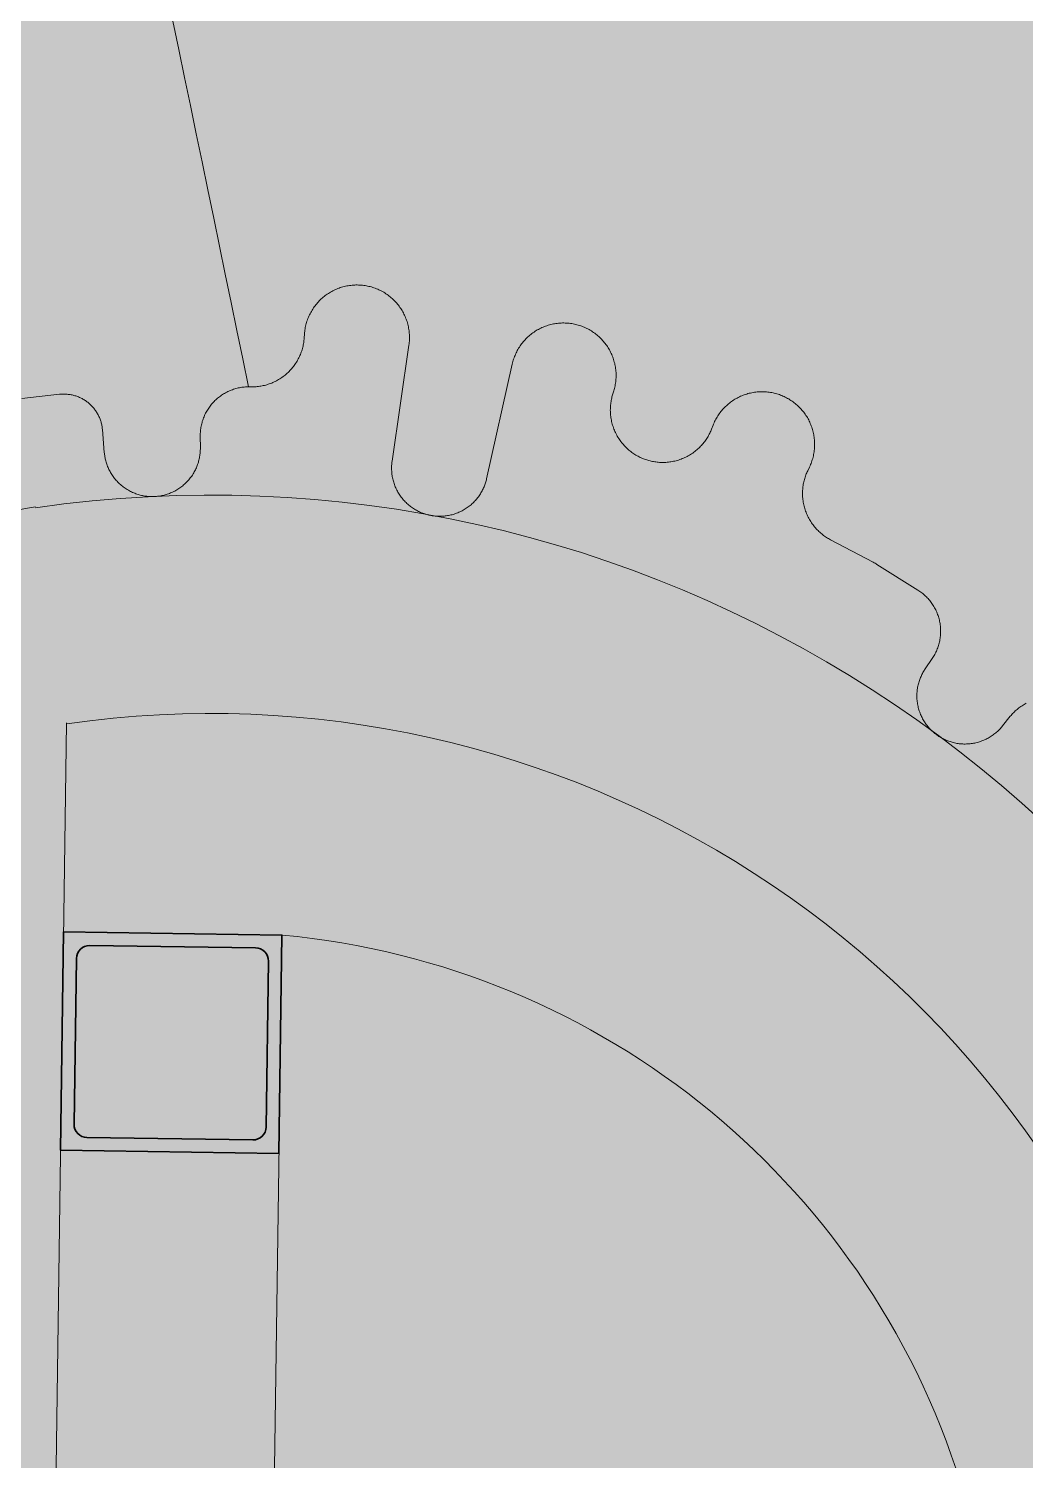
# Model space of a CAD drawing. Header units: millimetres. Extents: x 833941507 to 1669051331, y 817666127 to 1636299673.
# Drawn here: x 834547987.4 to 834548215.6, y 817988666.8 to 817988994.7 of the extents above; entities that cross this region are included whole.
import ezdxf

# ---------------------------------------------------------------- set-up
doc = ezdxf.new("R2010")
doc.units = ezdxf.units.MM
doc.header["$LTSCALE"] = 3
for name, color, linetype, lineweight in [('Hatch (LTC&CB)', 252, 'Continuous', 35), ('UAJ-22INWA', 6, 'Continuous', 35), ('UAJ-22INWA-a', 1, 'Continuous', 13), ('UAJ-22INWA-h', 251, 'Continuous', 9), ('UAJ-23FLOR-h', 251, 'Continuous', 9), ('UAJ-42INFI', 1, 'Continuous', 18), ('UAJ-42INFI-a', 1, 'Continuous', 13), ('UAJ-42INFI-h', 251, 'Continuous', 9)]:
    doc.layers.add(name, color=color, linetype=linetype, lineweight=lineweight)
doc.layers.add('UAJ-00XREF', color=7, linetype='Continuous')

# ---------------------------------------------------------------- blocks, each defined once
blk = doc.blocks.new('GBP-LTC-LB01')
at = {"layer": 'UAJ-23FLOR-h'}
h = blk.add_hatch(dxfattribs=at)
h.set_pattern_fill('EARTH,_O', color=256, scale=180, angle=45)
h.set_pattern_definition([(48.9989, (834576001.8, 818046085.3), (-112.727, 1612.5107), [1143, -1143]), (48.9989, (834575678.3, 818046366.6), (-112.727, 1612.5107), [1143, -1143]), (48.9989, (834575354.8, 818046647.8), (-112.727, 1612.5107), [1143, -1143]), (138.9989, (834575340.7, 818046849.3), (-1612.5107, -112.727), [1143, -1143]), (138.9989, (834575621.9, 818047172.8), (-1612.5107, -112.727), [1143, -1143]), (138.9989, (834575903.1, 818047496.3), (-1612.5107, -112.727), [1143, -1143])])
h.paths.add_polyline_path([(834572173.05, 818200349.17), (834310583.74, 818182062.08), (834331502.24, 817882831.69), (834364939.69, 817885169.23), (834473095.7, 818011283.6), (834480533.7, 818020120.4), (834485095.05, 818025709.55), (834491375.7, 818033619), (834497063.4, 818041013), (834493145.8, 818043678.7), (834512788.5, 818074029.25), (834518712.45, 818083675.25), (834526231.3, 818096325.1), (834534646.05, 818111073.05), (834545956, 818131981.3), (834557204.6, 818154198.8), (834564040, 818168496.8), (834570941.16, 818183576.43), (834578367.8, 818200696.3)])
h.paths.add_polyline_path([(834382131.31, 817956469.98), (834418268.73, 817958996.07), (834422062.41, 817963855.9), (834428403.04, 817964299.38), (834467239.2, 818010695.58), (834466445.21, 818021738.79), (834476097.72, 818035709.03), (834485267.1, 818048983.2), (834487014.89, 818051460.43), (834497268.33, 818067303.42), (834492893.38, 818129890.09), (834448056.59, 818126755.66), (834416896.58, 818105052.11), (834382061.37, 818080788.99), (834386167.45, 818022059.16), (834377588.38, 818021459.47)], flags=16)
edge = h.paths.add_edge_path(flags=16)
edge.add_line((834540292.29, 818142076.07), (834533466.32, 818141614.13))
edge.add_line((834533466.32, 818141614.13), (834523258.01, 818143862.71))
edge.add_line((834523258.01, 818143862.71), (834525896.87, 818155838.93))
edge.add_arc((834558382.43, 818267025.45), 115835.02, 237.2183981, 253.7131266, ccw=False)
edge.add_line((834495664.92, 818169638.25), (834498267.59, 818132356.98))
edge.add_line((834498267.59, 818132356.98), (834496346.42, 818130135.01))
edge.add_line((834496346.42, 818130135.01), (834492879.88, 818129892.67))
edge.add_line((834492879.88, 818129892.67), (834494229.58, 818110587.62))
edge.add_line((834494229.58, 818110587.62), (834496326.13, 818110708.38))
edge.add_line((834496326.13, 818110708.38), (834498420.21, 818080753.55))
edge.add_line((834498420.21, 818080753.55), (834498046.12, 818080727.4))
edge.add_line((834498046.12, 818080727.4), (834498254.52, 818077746.38))
edge.add_line((834498254.52, 818077746.38), (834503061.09, 818078082.4))
edge.add_line((834503061.09, 818078082.4), (834504979.52, 818081212.1))
edge.add_line((834504979.52, 818081212.1), (834509429.02, 818088470.93))
edge.add_line((834509429.02, 818088470.93), (834515217.16, 818097913.59))
edge.add_line((834515217.16, 818097913.59), (834526067.43, 818116415.54))
edge.add_line((834526067.43, 818116415.54), (834532489.2, 818127888.68))
edge.add_line((834532489.2, 818127888.68), (834534830.9, 818132146.3))
edge.add_line((834534830.9, 818132146.3), (834540292.29, 818142076.07))
h = blk.add_hatch(dxfattribs=at)
h.set_pattern_fill('EARTH,_O', color=256, scale=180, angle=45)
h.set_pattern_definition([(45.0000001, (-1082349.7, 54794.9), (-3e-06, 1616.4461018), [1143, -1143]), (45.0000001, (-1082652.8, 55098), (-3e-06, 1616.4461018), [1143, -1143]), (45.0000001, (-1082955.9, 55401.1), (-3e-06, 1616.4461018), [1143, -1143]), (135.0000001, (-1082955.9, 55603.1), (-1616.4461018, -3e-06), [1143, -1143]), (135.0000001, (-1082652.8, 55906.2), (-1616.4461018, -3e-06), [1143, -1143]), (135.0000001, (-1082349.7, 56209.3), (-1616.4461018, -3e-06), [1143, -1143])])
h.paths.add_polyline_path([(834669469.25, 818015499.17), (834651080.82, 818014213.79), (834651091.33, 818014066.03), (834669479.76, 818015351.52)], flags=16)
edge = h.paths.add_edge_path()
edge.add_arc((834611763.61, 818123015.07), 22001.28, 94.000719, 118.688683)
edge.add_line((834601201.89, 818142315.5), (834593918.34, 818141228.38))
edge.add_arc((834611768.4, 818123014.03), 25502.69, 93.997159, 134.421275, ccw=False)
edge.add_line((834609990.68, 818148454.69), (834618164.36, 818149025.84))
edge.add_line((834618164.36, 818149025.84), (834618408.29, 818145534.91))
edge.add_line((834618408.29, 818145534.91), (834616365.41, 818145392.16))
edge.add_line((834616365.41, 818145392.16), (834616609.39, 818141900.69))
edge.add_line((834616609.39, 818141900.69), (834611621.55, 818141552.15))
edge.add_line((834611621.55, 818141552.15), (834611377.61, 818145043.07))
edge.add_line((834611377.61, 818145043.07), (834610228.61, 818144962.74))
h.paths.add_polyline_path([(834673232.94, 818197365.88), (834607546.49, 818192773.89), (834599172.5, 818174435.3), (834588349.1, 818152374.5), (834578621.55, 818133890.65), (834568418.3, 818115665.3), (834556456.7, 818095618.3), (834546606.4, 818080041.6), (834532219.3, 818058623.75), (834523692.15, 818046595.75), (834515683.5, 818035708.5), (834508244.2, 818025929.9), (834500656.3, 818016266.1), (834489786.8, 818002934.1), (834483448.3, 817995421.3), (834478637.6, 817989841.7), (834458453.75, 817967379.3), (834441506.5, 817949096.36), (834383075.75, 817886437.08), (834482026.69, 817893354.51), (834551919.04, 817920008.6), (834634905.13, 817930637.13), (834634023, 817939309.35), (834633770.07, 817941795.89), (834633577.69, 817943687.02), (834508697.04, 817930983.61), (834507053.46, 817930191.44), (834506409.46, 817939426.96), (834507656.94, 817945566.73), (834503417.08, 818006767.03), (834503064.37, 818011762.67), (834514052.91, 818025791.94), (834520784.65, 818034889.35), (834526318.86, 818042436.94), (834532381.69, 818050705.63), (834536345.72, 818056472.68), (834542258.41, 818065225.62), (834550405.86, 818077286.91), (834561579, 818095001.96), (834574522.66, 818117080.03), (834587768.88, 818140310.21), (834609774.13, 818143594.98), (834610001.97, 818140335.89), (834634252.54, 818142031.47), (834636806.9, 818105492.47), (834642791.48, 818105913.75), (834646278.56, 818056032.58), (834640293.17, 818055614.16), (834643382.34, 818011424.91), (834641138.41, 818011267.96), (834645775.78, 817944927.87), (834639048.36, 817944243.52), (834640362.12, 817931328.11), (834651070.39, 817932706.91), (834650587.67, 817936476.13), (834685105.74, 817940896.86), (834685588.46, 817937127.64), (834691373.79, 817937868.57)])
blk = doc.blocks.new('*U1272')
at = {"layer": 'UAJ-22INWA-h'}
h = blk.add_hatch(color=256, dxfattribs=at)
h.dxf.hatch_style = 1
h.paths.add_polyline_path([(0, -10), (50, -10), (50, 40), (0, 40)])
edge = h.paths.add_edge_path(flags=16)
edge.add_line((6, -7), (44, -7))
edge.add_arc((44, -4), 3, 270, 360)
edge.add_line((47, -4), (47, 34))
edge.add_arc((44, 34), 3, 360, 450)
edge.add_line((44, 37), (6, 37))
edge.add_arc((6, 34), 3, 90, 180)
edge.add_line((3, 34), (3, -4))
edge.add_arc((6, -4), 3, 180, 270)
at = {"layer": 'UAJ-22INWA'}
blk.add_lwpolyline([(0, -10), (50, -10), (50, 40), (0, 40)], close=True, dxfattribs=at)
blk.add_lwpolyline([(6, -7), (44, -7, 0.414214), (47, -4), (47, 34, 0.414214), (44, 37), (6, 37, 0.414214), (3, 34), (3, -4, 0.414214)], format="xyb", close=True, dxfattribs=at)
blk = doc.blocks.new('*U1209')
at = {"layer": 'UAJ-22INWA-a', "rotation": 179.9999999964139}
blk.add_blockref('*U1272', (50, -10), dxfattribs=at)
blk = doc.blocks.new('*U1210')
at = {"color": 0, "linetype": 'ByBlock', "lineweight": -2, "transparency": 16777216, "rotation": 269.1920313998855}
blk.add_blockref('*U1209', (834548045.39, 817988787.11), dxfattribs=at)
blk = doc.blocks.new('inf_010')
at = {"layer": 'UAJ-42INFI'}
for points in [[(889560720.62, 757798161.81), (889560720.67, 757798162.1), (889560720.72, 757798162.39), (889560720.78, 757798162.68), (889560720.84, 757798162.98), (889560720.92, 757798163.27), (889560721, 757798163.56), (889560721.09, 757798163.85), (889560721.19, 757798164.13), (889560721.29, 757798164.42), (889560721.4, 757798164.7), (889560721.52, 757798164.98), (889560721.65, 757798165.26), (889560721.78, 757798165.54), (889560721.92, 757798165.81), (889560722.07, 757798166.08), (889560722.22, 757798166.34), (889560722.38, 757798166.6), (889560722.55, 757798166.86), (889560722.73, 757798167.11), (889560722.91, 757798167.36), (889560723.09, 757798167.6), (889560723.28, 757798167.84), (889560723.48, 757798168.07), (889560723.68, 757798168.3), (889560723.89, 757798168.52), (889560724.1, 757798168.73), (889560724.32, 757798168.94), (889560724.54, 757798169.14), (889560724.77, 757798169.34), (889560725, 757798169.53), (889560725.23, 757798169.71), (889560725.47, 757798169.89), (889560725.71, 757798170.06), (889560725.96, 757798170.22), (889560726.21, 757798170.38), (889560726.46, 757798170.54), (889560726.73, 757798170.69), (889560726.99, 757798170.83), (889560727.26, 757798170.96), (889560727.53, 757798171.09), (889560727.81, 757798171.22), (889560728.09, 757798171.33), (889560728.38, 757798171.44), (889560728.67, 757798171.54), (889560728.96, 757798171.64), (889560729.25, 757798171.73), (889560729.55, 757798171.81), (889560729.85, 757798171.88), (889560730.14, 757798171.94), (889560730.45, 757798172), (889560730.75, 757798172.05), (889560731.05, 757798172.09), (889560731.36, 757798172.13), (889560731.66, 757798172.15), (889560731.96, 757798172.17), (889560732.27, 757798172.18), (889560732.57, 757798172.19), (889560732.87, 757798172.18), (889560733.17, 757798172.17), (889560733.47, 757798172.15), (889560733.77, 757798172.12), (889560734.07, 757798172.09), (889560734.36, 757798172.05), (889560734.65, 757798172), (889560734.94, 757798171.95), (889560735.23, 757798171.88), (889560735.52, 757798171.81), (889560735.81, 757798171.73), (889560736.1, 757798171.65), (889560736.38, 757798171.56), (889560736.67, 757798171.46), (889560736.95, 757798171.35), (889560737.23, 757798171.23), (889560737.51, 757798171.11), (889560737.79, 757798170.98), (889560738.06, 757798170.85), (889560738.33, 757798170.7), (889560738.6, 757798170.55), (889560738.86, 757798170.39), (889560739.12, 757798170.23), (889560739.38, 757798170.06), (889560739.63, 757798169.88), (889560739.87, 757798169.7), (889560740.11, 757798169.51), (889560740.35, 757798169.31), (889560740.58, 757798169.11), (889560740.8, 757798168.91), (889560741.02, 757798168.7), (889560741.23, 757798168.48), (889560741.44, 757798168.26), (889560741.64, 757798168.03), (889560741.83, 757798167.8), (889560742.02, 757798167.57), (889560742.2, 757798167.33), (889560742.37, 757798167.09), (889560742.54, 757798166.85), (889560742.7, 757798166.6), (889560742.86, 757798166.35), (889560743.01, 757798166.09), (889560743.15, 757798165.83), (889560743.29, 757798165.57), (889560743.42, 757798165.3), (889560743.55, 757798165.02), (889560743.67, 757798164.74), (889560743.78, 757798164.46), (889560743.89, 757798164.17), (889560743.98, 757798163.89), (889560744.08, 757798163.59), (889560744.16, 757798163.3), (889560744.24, 757798163), (889560744.31, 757798162.7), (889560744.37, 757798162.4), (889560744.42, 757798162.1), (889560744.47, 757798161.8), (889560744.5, 757798161.49), (889560744.53, 757798161.19), (889560744.56, 757798160.88), (889560744.57, 757798160.58), (889560744.58, 757798160.28), (889560744.58, 757798159.97), (889560744.57, 757798159.67), (889560744.55, 757798159.37), (889560744.53, 757798159.07), (889560744.5, 757798158.77), (889560744.46, 757798158.47), (889560744.42, 757798158.18), (889560744.36, 757798157.89), (889560744.3, 757798157.6)], [(889560707.41, 757798150.58), (889560707.67, 757798150.56), (889560707.93, 757798150.54), (889560708.19, 757798150.53), (889560708.46, 757798150.53), (889560708.73, 757798150.52), (889560709, 757798150.53), (889560709.28, 757798150.54), (889560709.55, 757798150.56), (889560709.83, 757798150.59), (889560710.11, 757798150.62), (889560710.39, 757798150.66), (889560710.67, 757798150.7), (889560710.95, 757798150.75), (889560711.23, 757798150.81), (889560711.51, 757798150.88), (889560711.79, 757798150.95), (889560712.07, 757798151.03), (889560712.35, 757798151.12), (889560712.63, 757798151.22), (889560712.9, 757798151.32), (889560713.18, 757798151.43), (889560713.45, 757798151.55), (889560713.72, 757798151.67), (889560713.99, 757798151.8), (889560714.26, 757798151.94), (889560714.52, 757798152.08), (889560714.78, 757798152.23), (889560715.04, 757798152.39), (889560715.29, 757798152.56), (889560715.54, 757798152.73), (889560715.78, 757798152.91), (889560716.02, 757798153.09), (889560716.26, 757798153.28), (889560716.49, 757798153.48), (889560716.71, 757798153.68), (889560716.93, 757798153.88), (889560717.15, 757798154.09), (889560717.36, 757798154.31), (889560717.56, 757798154.53), (889560717.76, 757798154.76), (889560717.95, 757798154.99), (889560718.13, 757798155.22), (889560718.31, 757798155.46), (889560718.48, 757798155.7), (889560718.64, 757798155.95), (889560718.8, 757798156.2), (889560718.95, 757798156.45), (889560719.1, 757798156.7), (889560719.24, 757798156.95), (889560719.37, 757798157.21), (889560719.49, 757798157.47), (889560719.61, 757798157.73), (889560719.72, 757798157.99), (889560719.82, 757798158.25), (889560719.92, 757798158.52), (889560720.01, 757798158.78), (889560720.09, 757798159.04), (889560720.17, 757798159.31), (889560720.24, 757798159.57), (889560720.3, 757798159.83), (889560720.36, 757798160.09), (889560720.41, 757798160.35), (889560720.45, 757798160.61), (889560720.49, 757798160.87)], [(889560720.49, 757798160.87), (889560720.62, 757798161.81)], [(889560767.6, 757798151.6), (889560767.69, 757798151.89), (889560767.78, 757798152.17), (889560767.89, 757798152.45), (889560767.99, 757798152.72), (889560768.11, 757798153), (889560768.24, 757798153.28), (889560768.37, 757798153.55), (889560768.51, 757798153.82), (889560768.65, 757798154.08), (889560768.81, 757798154.35), (889560768.97, 757798154.61), (889560769.13, 757798154.86), (889560769.31, 757798155.11), (889560769.49, 757798155.36), (889560769.67, 757798155.61), (889560769.87, 757798155.84), (889560770.06, 757798156.08), (889560770.27, 757798156.31), (889560770.48, 757798156.53), (889560770.69, 757798156.75), (889560770.91, 757798156.96), (889560771.14, 757798157.16), (889560771.37, 757798157.36), (889560771.61, 757798157.56), (889560771.84, 757798157.74), (889560772.09, 757798157.92), (889560772.33, 757798158.1), (889560772.58, 757798158.26), (889560772.84, 757798158.42), (889560773.09, 757798158.58), (889560773.35, 757798158.72), (889560773.61, 757798158.86), (889560773.87, 757798158.99), (889560774.14, 757798159.12), (889560774.41, 757798159.24), (889560774.69, 757798159.35), (889560774.97, 757798159.46), (889560775.26, 757798159.56), (889560775.54, 757798159.65), (889560775.83, 757798159.74), (889560776.13, 757798159.82), (889560776.42, 757798159.89), (889560776.72, 757798159.96), (889560777.02, 757798160.02), (889560777.32, 757798160.07), (889560777.63, 757798160.11), (889560777.93, 757798160.14), (889560778.24, 757798160.17), (889560778.54, 757798160.19), (889560778.85, 757798160.2), (889560779.16, 757798160.2), (889560779.46, 757798160.2), (889560779.77, 757798160.19), (889560780.07, 757798160.17), (889560780.37, 757798160.14), (889560780.68, 757798160.1), (889560780.98, 757798160.06), (889560781.27, 757798160.01), (889560781.57, 757798159.95), (889560781.86, 757798159.89), (889560782.15, 757798159.82), (889560782.44, 757798159.74), (889560782.73, 757798159.65), (889560783.01, 757798159.56), (889560783.28, 757798159.46), (889560783.56, 757798159.36), (889560783.84, 757798159.25), (889560784.11, 757798159.13), (889560784.38, 757798159), (889560784.65, 757798158.86), (889560784.92, 757798158.72), (889560785.18, 757798158.57), (889560785.44, 757798158.42), (889560785.7, 757798158.25), (889560785.95, 757798158.08), (889560786.2, 757798157.91), (889560786.45, 757798157.72), (889560786.69, 757798157.53), (889560786.93, 757798157.34), (889560787.16, 757798157.14), (889560787.38, 757798156.93), (889560787.6, 757798156.72), (889560787.82, 757798156.5), (889560788.03, 757798156.28), (889560788.23, 757798156.05), (889560788.43, 757798155.81), (889560788.62, 757798155.58), (889560788.8, 757798155.33), (889560788.98, 757798155.09), (889560789.15, 757798154.84), (889560789.31, 757798154.59), (889560789.47, 757798154.33), (889560789.62, 757798154.07), (889560789.76, 757798153.81), (889560789.9, 757798153.55), (889560790.03, 757798153.28), (889560790.15, 757798153.01), (889560790.27, 757798152.74), (889560790.38, 757798152.46), (889560790.48, 757798152.18), (889560790.58, 757798151.9), (889560790.67, 757798151.61), (889560790.75, 757798151.32), (889560790.82, 757798151.03), (889560790.89, 757798150.73), (889560790.95, 757798150.43), (889560791.01, 757798150.13), (889560791.05, 757798149.83), (889560791.09, 757798149.53), (889560791.12, 757798149.22), (889560791.15, 757798148.92), (889560791.16, 757798148.61), (889560791.17, 757798148.3), (889560791.17, 757798148), (889560791.16, 757798147.69), (889560791.14, 757798147.38), (889560791.12, 757798147.08), (889560791.09, 757798146.78), (889560791.05, 757798146.47), (889560791, 757798146.17), (889560790.95, 757798145.88), (889560790.89, 757798145.58), (889560790.82, 757798145.29), (889560790.74, 757798145), (889560790.66, 757798144.71), (889560790.57, 757798144.42), (889560790.48, 757798144.14), (889560790.38, 757798143.87)], [(889560744.3, 757798157.6), (889560738.6, 757798131.32)], [(889560655.01, 757798151.54), (889560663.73, 757798151.92)], [(889560663.73, 757798151.92), (889560663.95, 757798151.92), (889560664.16, 757798151.93), (889560664.38, 757798151.92), (889560664.6, 757798151.91), (889560664.82, 757798151.9), (889560665.03, 757798151.88), (889560665.25, 757798151.85), (889560665.47, 757798151.82), (889560665.69, 757798151.78), (889560665.91, 757798151.74), (889560666.13, 757798151.69), (889560666.34, 757798151.64), (889560666.56, 757798151.58), (889560666.77, 757798151.51), (889560666.98, 757798151.44), (889560667.19, 757798151.37), (889560667.4, 757798151.29), (889560667.61, 757798151.2), (889560667.81, 757798151.11), (889560668.01, 757798151.01), (889560668.21, 757798150.91), (889560668.41, 757798150.81), (889560668.6, 757798150.7), (889560668.79, 757798150.58), (889560668.98, 757798150.46), (889560669.16, 757798150.34), (889560669.34, 757798150.21), (889560669.51, 757798150.08), (889560669.68, 757798149.94), (889560669.85, 757798149.8), (889560670.01, 757798149.66), (889560670.17, 757798149.52), (889560670.33, 757798149.37), (889560670.48, 757798149.21), (889560670.63, 757798149.05), (889560670.77, 757798148.89), (889560670.91, 757798148.72), (889560671.05, 757798148.55), (889560671.18, 757798148.38), (889560671.31, 757798148.2), (889560671.44, 757798148.01), (889560671.56, 757798147.83), (889560671.68, 757798147.64), (889560671.79, 757798147.45), (889560671.9, 757798147.25), (889560672, 757798147.05), (889560672.1, 757798146.85), (889560672.19, 757798146.65), (889560672.28, 757798146.44), (889560672.36, 757798146.23), (889560672.44, 757798146.02), (889560672.51, 757798145.81), (889560672.57, 757798145.6), (889560672.63, 757798145.39), (889560672.69, 757798145.17), (889560672.74, 757798144.95), (889560672.78, 757798144.74), (889560672.82, 757798144.52), (889560672.85, 757798144.3), (889560672.88, 757798144.09), (889560672.9, 757798143.87), (889560672.92, 757798143.65), (889560672.93, 757798143.44), (889560672.93, 757798143.22)], [(889560695.19, 757798140.21), (889560695.21, 757798140.48), (889560695.24, 757798140.76), (889560695.27, 757798141.03), (889560695.31, 757798141.3), (889560695.36, 757798141.58), (889560695.42, 757798141.85), (889560695.48, 757798142.12), (889560695.55, 757798142.39), (889560695.62, 757798142.66), (889560695.71, 757798142.93), (889560695.8, 757798143.2), (889560695.89, 757798143.46), (889560696, 757798143.73), (889560696.11, 757798143.99), (889560696.22, 757798144.25), (889560696.35, 757798144.5), (889560696.48, 757798144.75), (889560696.61, 757798145), (889560696.76, 757798145.25), (889560696.91, 757798145.49), (889560697.06, 757798145.72), (889560697.22, 757798145.95), (889560697.39, 757798146.18), (889560697.56, 757798146.4), (889560697.73, 757798146.62), (889560697.91, 757798146.84), (889560698.1, 757798147.04), (889560698.29, 757798147.24), (889560698.49, 757798147.44), (889560698.68, 757798147.63), (889560698.89, 757798147.82), (889560699.09, 757798148), (889560699.3, 757798148.17), (889560699.52, 757798148.34), (889560699.74, 757798148.5), (889560699.96, 757798148.66), (889560700.19, 757798148.82), (889560700.43, 757798148.97), (889560700.67, 757798149.11), (889560700.91, 757798149.25), (889560701.16, 757798149.38), (889560701.41, 757798149.51), (889560701.66, 757798149.63), (889560701.92, 757798149.75), (889560702.18, 757798149.85), (889560702.45, 757798149.96), (889560702.72, 757798150.05), (889560702.98, 757798150.14), (889560703.26, 757798150.22), (889560703.53, 757798150.29), (889560703.81, 757798150.36), (889560704.08, 757798150.42), (889560704.36, 757798150.47), (889560704.64, 757798150.52), (889560704.92, 757798150.56), (889560705.2, 757798150.59), (889560705.47, 757798150.61), (889560705.75, 757798150.63), (889560706.03, 757798150.64), (889560706.31, 757798150.64), (889560706.59, 757798150.64), (889560706.86, 757798150.63), (889560707.13, 757798150.61), (889560707.41, 757798150.58)], [(889560759.92, 757798125.83), (889560767.6, 757798151.6)], [(889560672.93, 757798143.22), (889560673, 757798137.92)], [(889560790.38, 757798143.87), (889560790.04, 757798142.98)], [(889560695.01, 757798137.38), (889560695.19, 757798140.21)], [(889560790.04, 757798142.98), (889560789.95, 757798142.74), (889560789.86, 757798142.49), (889560789.78, 757798142.24), (889560789.7, 757798141.98), (889560789.63, 757798141.72), (889560789.57, 757798141.45), (889560789.51, 757798141.19), (889560789.45, 757798140.92), (889560789.4, 757798140.64), (889560789.36, 757798140.37), (889560789.33, 757798140.09), (889560789.3, 757798139.81), (889560789.27, 757798139.52), (889560789.26, 757798139.23), (889560789.25, 757798138.95), (889560789.25, 757798138.66), (889560789.25, 757798138.37), (889560789.26, 757798138.07), (889560789.28, 757798137.78), (889560789.31, 757798137.49), (889560789.34, 757798137.19), (889560789.38, 757798136.9), (889560789.43, 757798136.6), (889560789.49, 757798136.31), (889560789.55, 757798136.02), (889560789.62, 757798135.72), (889560789.7, 757798135.43), (889560789.78, 757798135.14), (889560789.88, 757798134.86), (889560789.98, 757798134.57), (889560790.08, 757798134.29), (889560790.2, 757798134.01), (889560790.32, 757798133.73), (889560790.45, 757798133.46), (889560790.58, 757798133.19), (889560790.73, 757798132.92), (889560790.87, 757798132.66), (889560791.03, 757798132.4), (889560791.19, 757798132.15), (889560791.36, 757798131.9), (889560791.53, 757798131.66), (889560791.71, 757798131.42), (889560791.89, 757798131.18), (889560792.08, 757798130.95), (889560792.27, 757798130.73), (889560792.47, 757798130.51), (889560792.67, 757798130.3), (889560792.88, 757798130.1), (889560793.09, 757798129.9), (889560793.3, 757798129.7), (889560793.52, 757798129.52), (889560793.74, 757798129.33), (889560793.96, 757798129.16), (889560794.19, 757798128.99), (889560794.41, 757798128.83), (889560794.65, 757798128.67), (889560794.88, 757798128.53), (889560795.11, 757798128.38), (889560795.35, 757798128.25), (889560795.58, 757798128.12), (889560795.82, 757798127.99), (889560796.06, 757798127.87), (889560796.3, 757798127.76), (889560796.54, 757798127.66), (889560796.78, 757798127.56), (889560797.02, 757798127.46), (889560797.27, 757798127.37), (889560797.53, 757798127.29), (889560797.79, 757798127.21), (889560798.05, 757798127.13), (889560798.31, 757798127.06), (889560798.58, 757798127), (889560798.85, 757798126.94), (889560799.13, 757798126.88), (889560799.4, 757798126.84), (889560799.68, 757798126.8), (889560799.97, 757798126.76), (889560800.25, 757798126.74), (889560800.54, 757798126.72), (889560800.83, 757798126.7), (889560801.12, 757798126.7), (889560801.41, 757798126.7), (889560801.71, 757798126.7), (889560802, 757798126.72), (889560802.3, 757798126.74), (889560802.59, 757798126.77), (889560802.89, 757798126.81), (889560803.19, 757798126.85), (889560803.48, 757798126.91), (889560803.77, 757798126.97), (889560804.07, 757798127.03), (889560804.36, 757798127.11), (889560804.65, 757798127.19), (889560804.94, 757798127.28), (889560805.23, 757798127.38), (889560805.51, 757798127.48), (889560805.79, 757798127.59), (889560806.07, 757798127.71), (889560806.34, 757798127.83), (889560806.62, 757798127.96), (889560806.88, 757798128.1), (889560807.15, 757798128.25), (889560807.41, 757798128.4), (889560807.66, 757798128.56), (889560807.91, 757798128.72), (889560808.16, 757798128.89), (889560808.4, 757798129.06), (889560808.63, 757798129.24), (889560808.86, 757798129.43), (889560809.09, 757798129.61), (889560809.31, 757798129.81), (889560809.52, 757798130.01), (889560809.73, 757798130.21), (889560809.93, 757798130.42), (889560810.13, 757798130.63), (889560810.32, 757798130.84), (889560810.5, 757798131.06), (889560810.68, 757798131.27), (889560810.85, 757798131.5), (889560811.01, 757798131.72), (889560811.17, 757798131.95), (889560811.32, 757798132.18), (889560811.46, 757798132.41), (889560811.6, 757798132.64), (889560811.74, 757798132.87), (889560811.86, 757798133.1), (889560811.98, 757798133.34), (889560812.1, 757798133.57)], [(889560812.5, 757798134.43), (889560812.63, 757798134.69), (889560812.77, 757798134.96), (889560812.91, 757798135.22), (889560813.06, 757798135.48), (889560813.22, 757798135.73), (889560813.38, 757798135.98), (889560813.55, 757798136.23), (889560813.73, 757798136.48), (889560813.92, 757798136.72), (889560814.11, 757798136.96), (889560814.3, 757798137.19), (889560814.51, 757798137.42), (889560814.72, 757798137.64), (889560814.93, 757798137.86), (889560815.15, 757798138.07), (889560815.38, 757798138.28), (889560815.61, 757798138.48), (889560815.85, 757798138.67), (889560816.09, 757798138.86), (889560816.34, 757798139.05), (889560816.59, 757798139.22), (889560816.84, 757798139.39), (889560817.1, 757798139.55), (889560817.36, 757798139.71), (889560817.62, 757798139.86), (889560817.89, 757798140), (889560818.16, 757798140.13), (889560818.43, 757798140.26), (889560818.7, 757798140.38), (889560818.98, 757798140.49), (889560819.26, 757798140.6), (889560819.54, 757798140.69), (889560819.82, 757798140.79), (889560820.1, 757798140.87), (889560820.39, 757798140.95), (889560820.68, 757798141.02), (889560820.97, 757798141.08), (889560821.27, 757798141.14), (889560821.57, 757798141.19), (889560821.87, 757798141.23), (889560822.17, 757798141.26), (889560822.47, 757798141.29), (889560822.78, 757798141.31), (889560823.08, 757798141.32), (889560823.39, 757798141.33), (889560823.69, 757798141.32), (889560824, 757798141.31), (889560824.31, 757798141.29), (889560824.61, 757798141.26), (889560824.92, 757798141.23), (889560825.22, 757798141.19), (889560825.52, 757798141.14), (889560825.82, 757798141.08), (889560826.12, 757798141.01), (889560826.42, 757798140.94), (889560826.71, 757798140.86), (889560827, 757798140.77), (889560827.29, 757798140.68), (889560827.57, 757798140.58), (889560827.85, 757798140.47), (889560828.13, 757798140.35), (889560828.4, 757798140.23), (889560828.67, 757798140.11), (889560828.93, 757798139.97), (889560829.19, 757798139.83), (889560829.45, 757798139.69), (889560829.7, 757798139.53), (889560829.96, 757798139.37), (889560830.21, 757798139.21), (889560830.45, 757798139.03), (889560830.69, 757798138.85), (889560830.93, 757798138.67), (889560831.17, 757798138.47), (889560831.4, 757798138.27), (889560831.62, 757798138.07), (889560831.84, 757798137.85), (889560832.06, 757798137.64), (889560832.27, 757798137.41), (889560832.47, 757798137.18), (889560832.67, 757798136.95), (889560832.86, 757798136.71), (889560833.05, 757798136.47), (889560833.23, 757798136.22), (889560833.4, 757798135.97), (889560833.57, 757798135.71), (889560833.72, 757798135.45), (889560833.88, 757798135.19), (889560834.02, 757798134.92), (889560834.16, 757798134.65), (889560834.29, 757798134.38), (889560834.42, 757798134.1), (889560834.53, 757798133.83), (889560834.64, 757798133.55), (889560834.74, 757798133.27), (889560834.84, 757798132.99), (889560834.93, 757798132.7), (889560835.01, 757798132.42), (889560835.08, 757798132.13), (889560835.15, 757798131.84), (889560835.21, 757798131.55), (889560835.26, 757798131.25), (889560835.3, 757798130.96), (889560835.34, 757798130.66), (889560835.37, 757798130.36), (889560835.4, 757798130.05), (889560835.41, 757798129.75), (889560835.42, 757798129.44), (889560835.42, 757798129.14), (889560835.41, 757798128.83), (889560835.4, 757798128.53), (889560835.37, 757798128.22), (889560835.34, 757798127.91), (889560835.3, 757798127.61), (889560835.26, 757798127.31), (889560835.2, 757798127.01), (889560835.14, 757798126.71), (889560835.07, 757798126.41), (889560834.99, 757798126.11), (889560834.91, 757798125.82), (889560834.82, 757798125.53), (889560834.72, 757798125.24), (889560834.61, 757798124.96), (889560834.5, 757798124.68), (889560834.38, 757798124.41), (889560834.26, 757798124.13), (889560834.13, 757798123.87), (889560833.99, 757798123.6), (889560833.85, 757798123.34)], [(889560673, 757798137.92), (889560673.01, 757798137.68), (889560673.02, 757798137.44), (889560673.04, 757798137.19), (889560673.06, 757798136.95), (889560673.09, 757798136.7), (889560673.12, 757798136.45), (889560673.16, 757798136.2), (889560673.21, 757798135.96), (889560673.26, 757798135.71), (889560673.32, 757798135.46), (889560673.38, 757798135.2), (889560673.45, 757798134.95), (889560673.53, 757798134.7), (889560673.61, 757798134.45), (889560673.7, 757798134.21), (889560673.8, 757798133.96), (889560673.9, 757798133.71), (889560674.01, 757798133.47), (889560674.12, 757798133.22), (889560674.25, 757798132.98), (889560674.37, 757798132.74), (889560674.51, 757798132.5), (889560674.65, 757798132.27), (889560674.8, 757798132.04), (889560674.95, 757798131.81), (889560675.11, 757798131.58), (889560675.28, 757798131.36), (889560675.45, 757798131.14), (889560675.62, 757798130.93), (889560675.8, 757798130.72), (889560675.99, 757798130.52), (889560676.19, 757798130.32), (889560676.38, 757798130.12), (889560676.59, 757798129.93), (889560676.79, 757798129.75), (889560677, 757798129.57), (889560677.22, 757798129.4), (889560677.44, 757798129.23), (889560677.66, 757798129.07), (889560677.89, 757798128.91), (889560678.12, 757798128.76), (889560678.35, 757798128.62), (889560678.59, 757798128.48), (889560678.82, 757798128.35), (889560679.07, 757798128.22), (889560679.31, 757798128.11), (889560679.55, 757798127.99), (889560679.8, 757798127.89), (889560680.04, 757798127.79), (889560680.29, 757798127.7), (889560680.54, 757798127.61), (889560680.79, 757798127.53), (889560681.04, 757798127.46), (889560681.29, 757798127.39), (889560681.54, 757798127.33), (889560681.79, 757798127.28), (889560682.04, 757798127.23), (889560682.29, 757798127.18), (889560682.53, 757798127.15), (889560682.78, 757798127.12), (889560683.02, 757798127.09), (889560683.27, 757798127.07), (889560683.51, 757798127.06), (889560683.75, 757798127.05), (889560683.99, 757798127.05), (889560684.23, 757798127.05), (889560684.47, 757798127.06), (889560684.72, 757798127.07), (889560684.97, 757798127.09), (889560685.21, 757798127.11), (889560685.46, 757798127.14), (889560685.71, 757798127.18), (889560685.97, 757798127.22), (889560686.22, 757798127.27), (889560686.47, 757798127.32), (889560686.72, 757798127.39), (889560686.98, 757798127.45), (889560687.23, 757798127.53), (889560687.48, 757798127.61), (889560687.73, 757798127.69), (889560687.98, 757798127.79), (889560688.23, 757798127.89), (889560688.48, 757798127.99), (889560688.73, 757798128.11), (889560688.97, 757798128.22), (889560689.21, 757798128.35), (889560689.45, 757798128.48), (889560689.69, 757798128.62), (889560689.93, 757798128.77), (889560690.16, 757798128.92), (889560690.38, 757798129.07), (889560690.61, 757798129.24), (889560690.83, 757798129.4), (889560691.04, 757798129.58), (889560691.25, 757798129.76), (889560691.46, 757798129.94), (889560691.66, 757798130.13), (889560691.86, 757798130.33), (889560692.05, 757798130.53), (889560692.24, 757798130.73), (889560692.42, 757798130.94), (889560692.6, 757798131.15), (889560692.77, 757798131.37), (889560692.93, 757798131.59), (889560693.09, 757798131.82), (889560693.24, 757798132.04), (889560693.39, 757798132.27), (889560693.53, 757798132.51), (889560693.66, 757798132.74), (889560693.79, 757798132.98), (889560693.91, 757798133.22), (889560694.03, 757798133.46), (889560694.13, 757798133.7), (889560694.24, 757798133.95), (889560694.33, 757798134.19), (889560694.42, 757798134.44), (889560694.5, 757798134.69), (889560694.58, 757798134.93), (889560694.65, 757798135.18), (889560694.71, 757798135.43), (889560694.77, 757798135.67), (889560694.82, 757798135.92), (889560694.87, 757798136.17), (889560694.91, 757798136.41), (889560694.94, 757798136.65), (889560694.97, 757798136.9), (889560695, 757798137.14), (889560695.01, 757798137.38)], [(889560812.1, 757798133.57), (889560812.5, 757798134.43)], [(889560738.6, 757798131.32), (889560738.55, 757798131.08), (889560738.5, 757798130.84), (889560738.46, 757798130.6), (889560738.43, 757798130.36), (889560738.4, 757798130.11), (889560738.38, 757798129.86), (889560738.36, 757798129.61), (889560738.35, 757798129.36), (889560738.35, 757798129.1), (889560738.35, 757798128.85), (889560738.35, 757798128.59), (889560738.36, 757798128.33), (889560738.38, 757798128.07), (889560738.41, 757798127.81), (889560738.44, 757798127.54), (889560738.48, 757798127.28), (889560738.52, 757798127.02), (889560738.57, 757798126.75), (889560738.63, 757798126.49), (889560738.69, 757798126.23), (889560738.76, 757798125.96), (889560738.84, 757798125.7), (889560738.93, 757798125.44), (889560739.02, 757798125.18), (889560739.12, 757798124.93), (889560739.22, 757798124.67), (889560739.33, 757798124.42), (889560739.45, 757798124.17), (889560739.57, 757798123.92), (889560739.7, 757798123.67), (889560739.84, 757798123.43), (889560739.98, 757798123.2), (889560740.13, 757798122.96), (889560740.29, 757798122.73), (889560740.45, 757798122.5), (889560740.61, 757798122.28), (889560740.78, 757798122.06), (889560740.96, 757798121.85), (889560741.14, 757798121.64), (889560741.33, 757798121.44), (889560741.52, 757798121.24), (889560741.71, 757798121.05), (889560741.91, 757798120.86), (889560742.11, 757798120.68), (889560742.32, 757798120.51), (889560742.53, 757798120.34), (889560742.74, 757798120.17), (889560742.96, 757798120.01), (889560743.17, 757798119.86), (889560743.4, 757798119.72), (889560743.62, 757798119.58), (889560743.84, 757798119.44), (889560744.07, 757798119.31), (889560744.3, 757798119.19), (889560744.53, 757798119.08), (889560744.76, 757798118.97), (889560744.99, 757798118.87), (889560745.22, 757798118.77), (889560745.45, 757798118.68), (889560745.69, 757798118.59), (889560745.92, 757798118.51), (889560746.15, 757798118.44), (889560746.38, 757798118.37), (889560746.62, 757798118.31), (889560746.85, 757798118.25), (889560747.09, 757798118.2), (889560747.32, 757798118.15), (889560747.57, 757798118.11), (889560747.81, 757798118.07), (889560748.06, 757798118.04), (889560748.31, 757798118.01), (889560748.56, 757798117.99), (889560748.82, 757798117.97), (889560749.07, 757798117.96), (889560749.33, 757798117.96), (889560749.59, 757798117.96), (889560749.85, 757798117.97), (889560750.12, 757798117.99), (889560750.38, 757798118.01), (889560750.65, 757798118.04), (889560750.91, 757798118.07), (889560751.18, 757798118.11), (889560751.44, 757798118.16), (889560751.71, 757798118.21), (889560751.97, 757798118.27), (889560752.24, 757798118.34), (889560752.5, 757798118.42), (889560752.76, 757798118.5), (889560753.02, 757798118.59), (889560753.28, 757798118.68), (889560753.54, 757798118.78), (889560753.79, 757798118.89), (889560754.04, 757798119.01), (889560754.29, 757798119.13), (889560754.54, 757798119.25), (889560754.78, 757798119.39), (889560755.02, 757798119.53), (889560755.26, 757798119.67), (889560755.49, 757798119.83), (889560755.72, 757798119.98), (889560755.94, 757798120.14), (889560756.16, 757798120.31), (889560756.38, 757798120.49), (889560756.59, 757798120.66), (889560756.79, 757798120.85), (889560756.99, 757798121.03), (889560757.19, 757798121.22), (889560757.38, 757798121.42), (889560757.56, 757798121.62), (889560757.74, 757798121.82), (889560757.91, 757798122.03), (889560758.08, 757798122.24), (889560758.24, 757798122.45), (889560758.39, 757798122.67), (889560758.54, 757798122.88), (889560758.68, 757798123.1), (889560758.82, 757798123.33), (889560758.95, 757798123.55), (889560759.07, 757798123.77), (889560759.19, 757798124), (889560759.3, 757798124.23), (889560759.41, 757798124.46), (889560759.51, 757798124.68), (889560759.6, 757798124.91), (889560759.69, 757798125.14), (889560759.77, 757798125.37), (889560759.85, 757798125.6), (889560759.92, 757798125.83)], [(889560833.38, 757798122.52), (889560833.25, 757798122.29), (889560833.13, 757798122.06), (889560833.01, 757798121.82), (889560832.9, 757798121.58), (889560832.79, 757798121.33), (889560832.69, 757798121.08), (889560832.59, 757798120.83), (889560832.49, 757798120.57), (889560832.4, 757798120.3), (889560832.32, 757798120.04), (889560832.24, 757798119.77), (889560832.17, 757798119.49), (889560832.1, 757798119.21), (889560832.04, 757798118.93), (889560831.99, 757798118.65), (889560831.95, 757798118.36), (889560831.91, 757798118.08), (889560831.87, 757798117.78), (889560831.85, 757798117.49), (889560831.83, 757798117.2), (889560831.82, 757798116.9), (889560831.81, 757798116.6), (889560831.82, 757798116.31), (889560831.83, 757798116.01), (889560831.85, 757798115.71), (889560831.87, 757798115.41), (889560831.91, 757798115.11), (889560831.95, 757798114.81), (889560832, 757798114.51), (889560832.05, 757798114.22), (889560832.12, 757798113.92), (889560832.19, 757798113.63), (889560832.26, 757798113.34), (889560832.35, 757798113.05), (889560832.44, 757798112.76), (889560832.54, 757798112.47), (889560832.65, 757798112.19), (889560832.76, 757798111.91), (889560832.88, 757798111.64), (889560833.01, 757798111.37), (889560833.15, 757798111.1), (889560833.29, 757798110.84), (889560833.43, 757798110.58), (889560833.58, 757798110.32), (889560833.74, 757798110.07), (889560833.9, 757798109.83), (889560834.07, 757798109.59), (889560834.24, 757798109.35), (889560834.42, 757798109.13), (889560834.6, 757798108.9), (889560834.79, 757798108.68), (889560834.98, 757798108.47), (889560835.17, 757798108.27), (889560835.37, 757798108.06), (889560835.57, 757798107.87), (889560835.78, 757798107.68), (889560835.98, 757798107.5), (889560836.19, 757798107.32), (889560836.41, 757798107.15), (889560836.62, 757798106.99), (889560836.84, 757798106.83), (889560837.05, 757798106.68), (889560837.27, 757798106.53), (889560837.49, 757798106.39)], [(889560833.85, 757798123.34), (889560833.38, 757798122.52)], [(889560837.49, 757798106.39), (889560846.91, 757798100.56)], [(889560846.91, 757798100.56), (889560847.11, 757798100.43), (889560847.31, 757798100.3), (889560847.51, 757798100.17), (889560847.7, 757798100.03)], [(889560847.7, 757798100.03), (889560856.65, 757798093.5)], [(889560856.65, 757798093.5), (889560856.87, 757798093.33), (889560857.08, 757798093.17), (889560857.3, 757798092.99), (889560857.5, 757798092.81), (889560857.71, 757798092.62), (889560857.91, 757798092.43), (889560858.11, 757798092.23), (889560858.3, 757798092.02), (889560858.48, 757798091.81), (889560858.67, 757798091.6), (889560858.84, 757798091.38), (889560859.02, 757798091.16), (889560859.18, 757798090.93), (889560859.34, 757798090.69), (889560859.5, 757798090.46), (889560859.64, 757798090.21), (889560859.79, 757798089.97), (889560859.92, 757798089.72), (889560860.05, 757798089.47), (889560860.18, 757798089.21), (889560860.29, 757798088.96), (889560860.4, 757798088.7), (889560860.5, 757798088.43), (889560860.6, 757798088.17), (889560860.69, 757798087.9), (889560860.77, 757798087.64), (889560860.84, 757798087.37), (889560860.91, 757798087.1), (889560860.97, 757798086.83), (889560861.03, 757798086.56), (889560861.07, 757798086.29), (889560861.12, 757798086.02), (889560861.15, 757798085.75), (889560861.18, 757798085.48), (889560861.2, 757798085.2), (889560861.21, 757798084.93), (889560861.22, 757798084.65), (889560861.22, 757798084.37), (889560861.21, 757798084.09), (889560861.2, 757798083.81), (889560861.17, 757798083.53), (889560861.15, 757798083.25), (889560861.11, 757798082.97), (889560861.07, 757798082.69), (889560861.02, 757798082.41), (889560860.96, 757798082.14), (889560860.9, 757798081.86), (889560860.83, 757798081.59), (889560860.75, 757798081.31), (889560860.66, 757798081.04), (889560860.57, 757798080.78), (889560860.47, 757798080.51), (889560860.37, 757798080.25), (889560860.26, 757798079.99), (889560860.14, 757798079.73), (889560860.02, 757798079.48), (889560859.89, 757798079.23), (889560859.75, 757798078.99), (889560859.61, 757798078.75), (889560859.46, 757798078.51), (889560859.31, 757798078.28), (889560859.15, 757798078.06), (889560858.99, 757798077.84), (889560858.83, 757798077.62)], [(889560858.83, 757798077.62), (889560857.07, 757798075.39)], [(889560857.07, 757798075.39), (889560856.92, 757798075.2), (889560856.78, 757798075.01), (889560856.64, 757798074.81), (889560856.5, 757798074.6), (889560856.37, 757798074.39), (889560856.24, 757798074.18), (889560856.11, 757798073.96), (889560855.99, 757798073.74), (889560855.87, 757798073.51), (889560855.76, 757798073.28), (889560855.65, 757798073.05), (889560855.55, 757798072.81), (889560855.45, 757798072.57), (889560855.36, 757798072.32), (889560855.27, 757798072.07), (889560855.19, 757798071.82), (889560855.11, 757798071.56), (889560855.04, 757798071.3), (889560854.98, 757798071.04), (889560854.92, 757798070.77), (889560854.87, 757798070.51), (889560854.83, 757798070.24), (889560854.79, 757798069.97), (889560854.76, 757798069.69), (889560854.73, 757798069.42), (889560854.71, 757798069.14), (889560854.7, 757798068.87), (889560854.7, 757798068.59), (889560854.7, 757798068.32), (889560854.71, 757798068.04), (889560854.73, 757798067.76), (889560854.75, 757798067.48), (889560854.78, 757798067.21), (889560854.82, 757798066.93), (889560854.86, 757798066.66), (889560854.92, 757798066.39), (889560854.97, 757798066.12), (889560855.04, 757798065.85), (889560855.11, 757798065.58), (889560855.19, 757798065.32), (889560855.27, 757798065.06), (889560855.36, 757798064.8), (889560855.46, 757798064.54), (889560855.56, 757798064.29), (889560855.67, 757798064.04), (889560855.78, 757798063.8), (889560855.9, 757798063.56), (889560856.03, 757798063.32), (889560856.16, 757798063.09), (889560856.29, 757798062.86), (889560856.43, 757798062.64), (889560856.57, 757798062.42), (889560856.72, 757798062.2), (889560856.87, 757798061.99), (889560857.03, 757798061.79), (889560857.19, 757798061.59), (889560857.35, 757798061.4), (889560857.52, 757798061.21), (889560857.69, 757798061.02), (889560857.86, 757798060.84), (889560858.03, 757798060.67), (889560858.21, 757798060.5), (889560858.39, 757798060.34), (889560858.57, 757798060.18), (889560858.75, 757798060.03), (889560858.94, 757798059.88), (889560859.13, 757798059.73), (889560859.33, 757798059.59), (889560859.54, 757798059.44), (889560859.75, 757798059.31), (889560859.96, 757798059.17), (889560860.18, 757798059.04), (889560860.4, 757798058.92), (889560860.63, 757798058.8), (889560860.86, 757798058.68), (889560861.09, 757798058.57), (889560861.33, 757798058.46), (889560861.57, 757798058.36), (889560861.82, 757798058.26), (889560862.07, 757798058.17), (889560862.32, 757798058.08), (889560862.58, 757798058), (889560862.84, 757798057.93), (889560863.1, 757798057.86), (889560863.37, 757798057.8), (889560863.63, 757798057.75), (889560863.9, 757798057.7), (889560864.17, 757798057.66), (889560864.45, 757798057.62), (889560864.72, 757798057.59), (889560865, 757798057.57), (889560865.27, 757798057.56), (889560865.55, 757798057.55), (889560865.83, 757798057.55), (889560866.1, 757798057.56), (889560866.38, 757798057.57), (889560866.66, 757798057.59), (889560866.93, 757798057.62), (889560867.21, 757798057.65), (889560867.48, 757798057.69), (889560867.76, 757798057.74), (889560868.03, 757798057.79), (889560868.3, 757798057.85), (889560868.56, 757798057.92), (889560868.83, 757798058), (889560869.09, 757798058.08), (889560869.35, 757798058.16), (889560869.6, 757798058.26), (889560869.86, 757798058.36), (889560870.1, 757798058.46), (889560870.35, 757798058.57), (889560870.59, 757798058.69), (889560870.83, 757798058.81), (889560871.06, 757798058.93), (889560871.29, 757798059.06), (889560871.51, 757798059.2), (889560871.73, 757798059.34), (889560871.95, 757798059.48), (889560872.16, 757798059.63), (889560872.36, 757798059.78), (889560872.56, 757798059.94), (889560872.76, 757798060.09), (889560872.95, 757798060.26), (889560873.13, 757798060.42), (889560873.31, 757798060.59), (889560873.49, 757798060.76), (889560873.66, 757798060.93), (889560873.82, 757798061.11)], [(889560875.74, 757798063.19), (889560875.93, 757798063.39), (889560876.12, 757798063.59), (889560876.32, 757798063.78), (889560876.53, 757798063.96), (889560876.74, 757798064.15), (889560876.95, 757798064.32), (889560877.17, 757798064.5), (889560877.4, 757798064.66), (889560877.63, 757798064.83), (889560877.86, 757798064.98), (889560878.1, 757798065.13), (889560878.34, 757798065.28), (889560878.59, 757798065.42), (889560878.84, 757798065.55), (889560879.09, 757798065.68), (889560879.35, 757798065.8), (889560879.61, 757798065.91)], [(889560873.82, 757798061.11), (889560875.74, 757798063.19)]]:
    blk.add_lwpolyline(points, dxfattribs=at)
blk = doc.blocks.new('3A35X-MADL-P-LT-B01-0')
at = {"layer": 'UAJ-42INFI'}
for points in [[(834547988.92, 817988885.18, 0.368772), (834547946.07, 817988836.4), (834547902.93, 817985776.92, 0.475055), (834548259.28, 817985478.04), (834548554.23, 817985534.48, 0.275066), (834548783.73, 817985738.18)], [(834548297.82, 817988686.16, 0.373803), (834547988.95, 817988884.98)], [(834548249.81, 817988672.18, 0.373803), (834547996.1, 817988835.5, 0.373803)], [(834547996.07, 817988835.69), (834547952.92, 817985776.21, 0.475055), (834548249.89, 817985527.14), (834548544.83, 817985583.59, 0.275066), (834548736.08, 817985753.34, 0.275066)]]:
    blk.add_lwpolyline(points, format="xyb", dxfattribs=at)
at = {"layer": 'UAJ-42INFI-a'}
blk.add_arc((834515405.31, 817982215.39), 33312.56, 11.598007, 12.321879, dxfattribs=at)
at = {"layer": 'UAJ-42INFI-h'}
blk.add_lwpolyline([(834548201.81, 817988658.19, 0.308281), (834548045.39, 817988787.11), (834548002.92, 817985775.51, 0.475055), (834548240.49, 817985576.25), (834548535.44, 817985632.7, 0.294947), (834548692.7, 817985782.33, 0.116476), (834548729.75, 817986355.72, 0.029016), (834548201.81, 817988658.19)], format="xyb", dxfattribs=at)
at = {"rotation": 3.998908525164564}
blk.add_blockref('inf_010', (-0.01, 0.01), dxfattribs=at)
blk.add_blockref('*U1210', (-0.01, 0.01))

msp = doc.modelspace()

# ---------------------------------------------------------------- hatches: boundary and pattern name
at = {"layer": 'Hatch (LTC&CB)'}
h = msp.add_hatch(dxfattribs=at)
h.set_pattern_fill('ANSI38', color=256, scale=100)
h.set_pattern_definition([(318.99984, (834479093.73, 818230174.15), (208.29942, 239.6197), []), (48.99984, (834479093.73, 818230174.15), (176.97914, 687.53882), [793.75, -476.25])])
edge = h.paths.add_edge_path()
edge.add_line((834601196.19, 818142314.52), (834603754.26, 818142696.37))
edge.add_line((834603754.26, 818142696.37), (834603901.9, 818141707.33))
edge.add_line((834603901.9, 818141707.33), (834603810.47, 818141693.69))
edge.add_arc((834611763.29, 818123016.36), 20300, 113.064358, 141.357581)
edge.add_line((834595907.81, 818135692.86), (834595395.45, 818135656.86))
edge.add_line((834595395.45, 818135656.86), (834583111.72, 818114341.03))
edge.add_line((834583111.72, 818114341.03), (834578121.58, 818106513.89))
edge.add_line((834578121.58, 818106513.89), (834575731.65, 818102809.5))
edge.add_line((834575731.65, 818102809.5), (834574387.45, 818100725.98))
edge.add_line((834574387.45, 818100725.98), (834573113.98, 818098752.1))
edge.add_line((834573113.98, 818098752.1), (834573145.25, 818098730.65))
edge.add_line((834573145.25, 818098730.65), (834569989.11, 818093770.2))
edge.add_line((834569989.11, 818093770.2), (834566535, 818088385.68))
edge.add_line((834566535, 818088385.68), (834566514.09, 818088398.3))
edge.add_line((834566514.09, 818088398.3), (834558743.61, 818076256.63))
edge.add_line((834558743.61, 818076256.63), (834557653.4, 818074495.71))
edge.add_line((834557653.4, 818074495.71), (834553498.92, 818068288.56))
edge.add_line((834553498.92, 818068288.56), (834548580.86, 818060932.13))
edge.add_line((834548580.86, 818060932.13), (834544328.26, 818054726.34))
edge.add_line((834544328.26, 818054726.34), (834544332.15, 818054704.66))
edge.add_line((834544332.15, 818054704.66), (834540324.6, 818048716.69))
edge.add_line((834540324.6, 818048716.69), (834541041.32, 818048232.54))
edge.add_line((834541041.32, 818048232.54), (834540089.73, 818046823.83))
edge.add_line((834540089.73, 818046823.83), (834539737.55, 818047061.73))
edge.add_line((834539737.55, 818047061.73), (834533115.75, 818038377.74))
edge.add_line((834533115.75, 818038377.74), (834515220.96, 818015146.63))
edge.add_arc((834538026.01, 818000636.26), 27030, 147.532263, 176.187088)
edge.add_line((834511055.84, 818002433.72), (834511444.99, 817996891.23))
edge.add_line((834511444.99, 817996891.23), (834511474.11, 817996474.65))
edge.add_line((834511474.11, 817996474.65), (834508641.22, 817996276.61))
edge.add_line((834508641.22, 817996276.61), (834508910.68, 817992422.05))
edge.add_line((834508910.68, 817992422.05), (834511353.38, 817992955.96))
edge.add_line((834511353.38, 817992955.96), (834513357.66, 817964213.01))
edge.add_line((834513357.66, 817964213.01), (834513308.95, 817964209.6))
edge.add_line((834513308.95, 817964209.6), (834513879.4, 817955918.75))
edge.add_line((834513879.4, 817955918.75), (834514876.61, 817955988.46))
edge.add_line((834514876.61, 817955988.46), (834515053.07, 817953464.41))
edge.add_arc((834528221.07, 817954382.99), 13200, 183.990417, 259.837233)
edge.add_line((834525891.99, 817941390.09), (834525974.53, 817940578.71))
edge.add_line((834525974.53, 817940578.71), (834555356.34, 817943567.49))
edge.add_line((834555356.34, 817943567.49), (834594711.69, 817947570.8))
edge.add_line((834594711.69, 817947570.8), (834594754.2, 817947152.96))
edge.add_line((834594754.2, 817947152.96), (834616096.9, 817949323.98))
edge.add_line((834616096.9, 817949323.98), (834631854.21, 817950926.85))
edge.add_line((834631854.21, 817950926.85), (834631836.71, 817951177.16))
edge.add_line((834631836.71, 817951177.16), (834639760.38, 817951731.08))
edge.add_line((834639760.38, 817951731.08), (834640506.97, 817944391.59))
edge.add_line((834640506.97, 817944391.59), (834508703.57, 817930984.28))
edge.add_line((834508703.57, 817930984.28), (834508663.51, 817930982.16))
edge.add_line((834508663.51, 817930982.16), (834507053.46, 817930191.44))
edge.add_line((834507053.46, 817930191.44), (834506409.46, 817939426.96))
edge.add_line((834506409.46, 817939426.96), (834507674.95, 817945699.32))
edge.add_line((834507674.95, 817945699.32), (834503067.5, 818011766.68))
edge.add_line((834503067.5, 818011766.68), (834515005.94, 818027008.3))
edge.add_line((834515005.94, 818027008.3), (834526318.86, 818042436.95))
edge.add_line((834526318.86, 818042436.95), (834533248.43, 818051887.55))
edge.add_line((834533248.43, 818051887.55), (834545204.94, 818069586.37))
edge.add_line((834545204.94, 818069586.37), (834551695.41, 818079200.62))
edge.add_line((834551695.41, 818079200.62), (834551700.66, 818079300.57))
edge.add_line((834551700.66, 818079300.57), (834554860.11, 818084257.51))
edge.add_line((834554860.11, 818084257.51), (834556162.94, 818086301.54))
edge.add_line((834556162.94, 818086301.54), (834561579.11, 818095002.15))
edge.add_line((834561579.11, 818095002.15), (834564610.19, 818100023.59))
edge.add_line((834564610.19, 818100023.59), (834566711.84, 818103505.28))
edge.add_line((834566711.84, 818103505.28), (834567220.96, 818104369.68))
edge.add_line((834567220.96, 818104369.68), (834571219.85, 818111331.33))
edge.add_line((834571219.85, 818111331.33), (834579233.58, 818125278.3))
edge.add_line((834579233.58, 818125278.3), (834584805.19, 818135090.79))
edge.add_line((834584805.19, 818135090.79), (834587768.44, 818140310.15))
edge.add_line((834587768.44, 818140310.15), (834593953.37, 818141233.38))
edge.add_arc((834611682.41, 818123278.84), 25232.61, 93.846032, 134.637937, ccw=False)
edge.add_line((834609989.92, 818148454.62), (834618164.07, 818149025.82))
edge.add_line((834618164.07, 818149025.82), (834618408.01, 818145534.9))
edge.add_line((834618408.01, 818145534.9), (834616365.13, 818145392.15))
edge.add_line((834616365.13, 818145392.15), (834616609.11, 818141900.67))
edge.add_line((834616609.11, 818141900.67), (834611621.27, 818141552.12))
edge.add_line((834611621.27, 818141552.12), (834611377.33, 818145043.04))
edge.add_arc((834611845.2, 818122938.11), 22109.88, 91.212521, 118.792578)
h = msp.add_hatch(color=256, dxfattribs=at)
h.dxf.hatch_style = 1
edge = h.paths.add_edge_path()
edge.add_line((834513358.83, 817964213.1), (834514805.29, 817964314.21))
edge.add_line((834514805.29, 817964314.21), (834514905.32, 817962883.32))
edge.add_line((834514905.32, 817962883.32), (834522015.98, 817959924.65))
edge.add_line((834522015.98, 817959924.65), (834527599.83, 817958234.85))
edge.add_line((834527599.83, 817958234.85), (834531627.41, 817957331.96))
edge.add_line((834531627.41, 817957331.96), (834538597.73, 817957185.8))
edge.add_line((834538597.73, 817957185.8), (834550283.84, 817958000.71))
edge.add_line((834550283.84, 817958000.71), (834576164.25, 817960699.31))
edge.add_arc((834571429.66, 818001700.88), 41274.03, 276.586959, 289.104779)
edge.add_line((834584938.52, 817962700.16), (834585387.44, 817962731.44))
edge.add_line((834585387.44, 817962731.44), (834585119.41, 817966565.54))
edge.add_line((834585119.41, 817966565.54), (834584671.75, 817966534.24))
edge.add_line((834584671.75, 817966534.24), (834582845.22, 817993361.89))
edge.add_line((834582845.22, 817993361.89), (834584586.66, 817993483.63))
edge.add_line((834584586.66, 817993483.63), (834584565.21, 817993788.17))
edge.add_line((834584565.21, 817993788.17), (834583546.6, 817993716.97))
edge.add_line((834583546.6, 817993716.97), (834579511.62, 818051438.28))
edge.add_line((834579511.62, 818051438.28), (834571357.07, 818050868.21))
edge.add_line((834571357.07, 818050868.21), (834571728.42, 818045556.24))
edge.add_line((834571728.42, 818045556.24), (834551421, 818044136.6))
edge.add_line((834551421, 818044136.6), (834550915.36, 818053251.15))
edge.add_line((834550915.36, 818053251.15), (834550067.43, 818053191.87))
edge.add_line((834550067.43, 818053191.87), (834547980.34, 818050328.44))
edge.add_line((834547980.34, 818050328.44), (834547993.72, 818050137.14))
edge.add_line((834547993.72, 818050137.14), (834537098.76, 818035335.08))
edge.add_line((834537098.76, 818035335.08), (834533115.75, 818038377.74))
edge.add_line((834533115.75, 818038377.74), (834521762.77, 818023639.24))
edge.add_line((834521762.77, 818023639.24), (834515226.35, 818015153.63))
edge.add_arc((834538313.07, 818000540.46), 27322.9, 147.66747, 176.026674)
edge.add_line((834511055.84, 818002433.72), (834511474.11, 817996474.65))
edge.add_line((834511474.11, 817996474.65), (834508641.22, 817996276.61))
edge.add_line((834508641.22, 817996276.61), (834508910.68, 817992422.05))
edge.add_line((834508910.68, 817992422.05), (834511349.45, 817992955.1))
edge.add_line((834511349.45, 817992955.1), (834511354.85, 817992876.6))
edge.add_line((834511354.85, 817992876.6), (834513358.66, 817964213.08))
edge.add_line((834513358.66, 817964213.08), (834513358.83, 817964213.1))

# ---------------------------------------------------------------- block references
msp.add_blockref('GBP-LTC-LB01', (0, 0))
at = {"layer": 'UAJ-00XREF', "ltscale": 10, "rotation": 8.262983694057247e-05}
msp.add_blockref('3A35X-MADL-P-LT-B01-0', (1179.72, -1203.53), dxfattribs=at)

doc.saveas('drawing.dxf')
